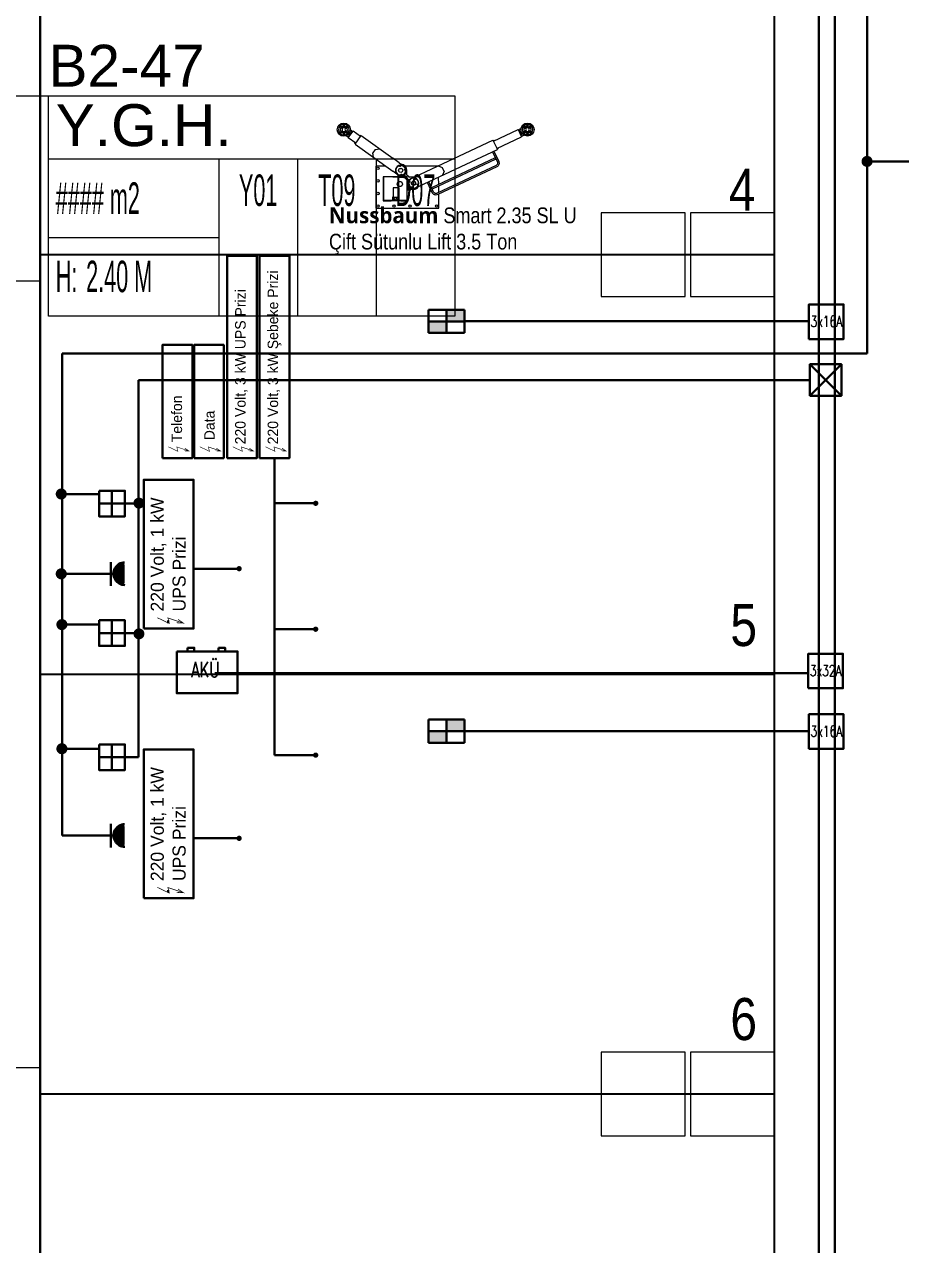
# Model space of a CAD drawing. Header units: metres. Extents: x -13194 to 152406, y -4219 to 19791.
# Drawn here: x 4725 to 5560, y 1496 to 2659 of the extents above; entities that cross this region are included whole.
import ezdxf
from ezdxf.enums import TextEntityAlignment as Align

# ---------------------------------------------------------------- set-up
doc = ezdxf.new("R2010")
doc.units = ezdxf.units.M
doc.header["$LTSCALE"] = 100
doc.header["$MEASUREMENT"] = 0
doc.linetypes.add('HIDDEN', pattern=[0.375, 0.25, -0.125])
doc.layers.get('0').update_dxf_attribs({"color": 9, "lineweight": 9})
for name, color, linetype, lineweight in [('00', 9, 'Continuous', 9), ('01', 9, 'Continuous', 9), ('06D', 9, 'Continuous', 9), ('21', 9, 'Continuous', 9), ('21_mahal200', 9, 'Continuous', 9), ('32-ekipman', 9, 'Continuous', 9), ('E-BUSBAR', 7, 'Continuous', 30), ('E-DUVARA MONTE PRİZ KUTUSU', 7, 'Continuous', 30), ('E-EKİPMAN PANOSU', 7, 'Continuous', 30), ('E-KABLO', 7, 'Continuous', 30), ('E-KOMBİNE ETANŞ PRİZ (2x1 FAZ+4x3 FAZ)', 7, 'Continuous', 30), ('E-LINYE', 7, 'Continuous', 30), ('E-UPS PRİZ', 7, 'Continuous', 30), ('elektrik', 252, 'Continuous', 30)]:
    doc.layers.add(name, color=color, linetype=linetype, lineweight=lineweight)
doc.styles.add('Arial', font='arial.ttf', dxfattribs={"height": 2.5})
doc.styles.add('E-YAZI', font='txttw.shx')
doc.styles.add('MuuM_TEXT-STANDART', font='ARIALN.TTF')
doc.styles.get("Standard").update_dxf_attribs({"font": 'ARIALN.TTF'})
doc.dimstyles.new('MuuM_DIM200', dxfattribs={"dimscale": 20, "dimtxt": 2, "dimasz": 1, "dimexe": 1, "dimexo": 1, "dimgap": 1, "dimtad": 1, "dimdec": 1, "dimrnd": 0.5, "dimdsep": 46, "dimtxsty": 'MuuM_TEXT-STANDART', "dimblk": 'ARCHTICK', "dimcen": 0, "dimdle": 0.15, "dimclrd": 256, "dimclre": 256, "dimclrt": 256, "dimadec": 0, "dimazin": 0, "dimtfac": 5, "dimtdec": 1, "dimtix": 1, "dimtmove": 2, "dimatfit": 3, "dimldrblk": 'DOT', "dimfxl": 3, "dimfxlon": 1, "dimtolj": 1, "dimlwd": -1, "dimlwe": -1, "dimarcsym": 0})

# ---------------------------------------------------------------- blocks, each defined once
blk = doc.blocks.new('enerji')
at = {"color": 1, "true_color": 0xeb0000, "const_width": 10}
for points in [[(-400546, -608260), (-400624, -608423), (-400549, -608405), (-400620, -608616)], [(-400615, -608525), (-400620, -608616), (-400569, -608541)]]:
    blk.add_lwpolyline(points, dxfattribs=at)
blk = doc.blocks.new('_Dot')
at = {"color": 0, "linetype": 'ByBlock', "lineweight": -2}
blk.add_line((-0.5, 0), (-1, 0), dxfattribs=at)
at = {"color": 0, "linetype": 'ByBlock', "const_width": 0.5}
blk.add_lwpolyline([(-0.25, 0, 1), (0.25, 0, 1)], format="xyb", close=True, dxfattribs=at)
blk = doc.blocks.new('E-3X16A BUSBAR CIKIS KUTUSU')
at = {"layer": 'E-BUSBAR', "color": 30}
blk.add_line((-83, 162), (82, 162), dxfattribs=at)
blk.add_line((-83, 162), (82, 162), dxfattribs=at)
at = {"layer": 'E-BUSBAR', "color": 6}
blk.add_lwpolyline([(-166, -168), (164, -168), (164, 162), (-166, 162)], close=True, dxfattribs=at)
at = {"layer": 'E-BUSBAR', "color": 6, "style": 'E-YAZI', "width": 0.7}
blk.add_text('3x16A', height=105, dxfattribs=at).set_placement((0, 0), align=Align.MIDDLE)
blk = doc.blocks.new('100_EKİPMAN PANOSU')
at = {"layer": 'E-EKİPMAN PANOSU', "color": 4}
for p, q in [((-3.07, 3.95), (3.07, 3.95)), ((-3.07, 0), (-3.07, 3.95)), ((0, 3.95), (0, 0)), ((3.07, 3.95), (3.07, 0)), ((-3.07, 1.97), (3.07, 1.97)), ((3.07, 0), (-3.07, 0))]:
    blk.add_line(p, q, dxfattribs=at)
for points in [[(0, 3.95), (3.07, 3.95), (0, 1.97), (3.07, 1.97)], [(-3.07, 1.97), (0, 1.97), (-3.07, 0), (0, 0)]]:
    blk.add_solid(points, dxfattribs=at)
blk = doc.blocks.new('E-3X32A BUSBAR CIKIS KUTUSU')
at = {"layer": 'E-BUSBAR', "color": 2}
blk.add_line((-83, 162), (82, 162), dxfattribs=at)
blk.add_line((-83, 162), (82, 162), dxfattribs=at)
blk.add_lwpolyline([(-166, -168), (164, -168), (164, 162), (-166, 162)], close=True, dxfattribs=at)
at = {"layer": 'E-BUSBAR', "color": 2, "style": 'E-YAZI', "width": 0.7}
blk.add_text('3x32A', height=105, dxfattribs=at).set_placement((0, 0), align=Align.MIDDLE)
blk = doc.blocks.new('E-AKU SARJ VE ENERJI UNITESI')
at = {"layer": 'E-KOMBİNE ETANŞ PRİZ (2x1 FAZ+4x3 FAZ)', "color": 2}
for points in [[(-290, 399), (290, 399), (290, 0), (-290, 0)], [(-186, 434), (-122, 434), (-122, 399), (-186, 399)], [(108, 434), (172, 434), (172, 399), (108, 399)]]:
    blk.add_lwpolyline(points, close=True, dxfattribs=at)
at = {"layer": 'E-KOMBİNE ETANŞ PRİZ (2x1 FAZ+4x3 FAZ)', "color": 2, "style": 'E-YAZI', "width": 0.7}
blk.add_text('AKÜ', height=147, dxfattribs=at).set_placement((-16, 243), align=Align.MIDDLE)
blk = doc.blocks.new('10_DUVARA MONTE PRİZ KUTUSU')
at = {"layer": 'E-DUVARA MONTE PRİZ KUTUSU', "color": 4}
for p, q in [((0, 24.5), (0, -24.5)), ((24.5, 0), (-24.5, 0))]:
    blk.add_line(p, q, dxfattribs=at)
blk.add_lwpolyline([(-24.5, -24.5), (24.5, -24.5), (24.5, 24.5), (-24.5, 24.5)], close=True, dxfattribs=at)
blk = doc.blocks.new('100_UPS PRİZ')
at = {"layer": 'E-UPS PRİZ', "color": 4}
for p, q in [((-1.22, 2.14), (1.28, 2.14)), ((0, 2.4), (0, 0))]:
    blk.add_line(p, q, dxfattribs=at)
at = {"layer": 'E-UPS PRİZ', "color": 4, "const_width": 1.2}
blk.add_lwpolyline([(-0.6, 3.58, 0.97398), (0.6, 3.58, 0.97398)], format="xyb", dxfattribs=at)
at = {"layer": 'E-UPS PRİZ', "color": 4}
blk.add_arc((0, 3.6), 1.2, 180.7551, 0.7551, dxfattribs=at)
blk = doc.blocks.new('BUSBAR ÇIKIŞ')
at = {"layer": 'E-BUSBAR'}
for p, q in [((-15, 30), (15, 0)), ((-15, 0), (15, 30))]:
    blk.add_line(p, q, dxfattribs=at)
at = {"layer": 'E-BUSBAR', "color": 5}
blk.add_line((-7.5, 30), (7.5, 30), dxfattribs=at)
blk.add_line((-7.5, 30), (7.5, 30), dxfattribs=at)
blk.add_lwpolyline([(-15, 0), (15, 0), (15, 30), (-15, 30)], close=True, dxfattribs=at)
blk = doc.blocks.new('p-kolon_80x80')
blk.add_lwpolyline([(-40, -40), (40, -40), (40, 40), (-40, 40)], close=True)
blk = doc.blocks.new('2.bod.sitatik')
at = {"layer": '01'}
for p in [(5315, -6190), (5400, -6190), (5315, -6990), (5400, -6990)]:
    blk.add_blockref('p-kolon_80x80', p, dxfattribs=at)
blk = doc.blocks.new('p-işyeri')
at = {"color": 0, "const_width": 2}
blk.add_lwpolyline([(200, 0), (200, 700), (-200, 700), (-200, 0)], close=True, dxfattribs=at)
blk = doc.blocks.new('A$C02665514')
for p, q in [((61.9, 170), (66.9, 177.1)), ((66.9, 177.1), (73.4, 172.4)), ((67.3, 176.8), (68.9, 179.1)), ((67.7, 176.5), (68.1, 177.1)), ((73, 173.6), (68.1, 177.1)), ((73.3, 181.7), (68.6, 181.7)), ((68.6, 180.7), (73.3, 180.7)), ((73.4, 182), (70.1, 185.3)), ((73.4, 180.5), (70.1, 177.2)), ((74.1, 182.7), (70.8, 186)), ((74.1, 179.8), (70.8, 176.5)), ((74.6, 175), (73, 172.7)), ((78.8, 186), (75.5, 182.7)), ((78.8, 176.5), (75.5, 179.8)), ((79.5, 185.3), (76.2, 182)), ((79.5, 177.2), (76.2, 180.5)), ((81, 181.8), (76.3, 181.8)), ((76.3, 180.8), (81, 180.8)), ((254.1, 181.8), (258.7, 181.8)), ((258.7, 180.8), (254.1, 180.8)), ((255.5, 185.3), (258.8, 182)), ((255.5, 177.2), (258.8, 180.5)), ((256.2, 186), (259.5, 182.7)), ((256.2, 176.5), (259.5, 179.8)), ((260.4, 175), (262.1, 172.7)), ((261, 182.7), (264.3, 186)), ((261, 179.8), (264.3, 176.5)), ((268.2, 177.1), (261.6, 172.4)), ((261.7, 182), (265, 185.3)), ((261.7, 180.5), (265, 177.2)), ((261.8, 181.7), (266.4, 181.7)), ((266.4, 180.7), (261.8, 180.7)), ((262.1, 173.6), (266.9, 177.1)), ((267.7, 176.8), (266.1, 179.1)), ((267.3, 176.5), (266.9, 177.1)), ((273.2, 170), (268.2, 177.1)), ((61, 170.6), (35.3, 134.6)), ((69.2, 164.8), (47.6, 134.6)), ((61, 170.6), (69.2, 164.8)), ((61.4, 170.3), (61.9, 171)), ((61.8, 170.1), (62.2, 170.8)), ((62.3, 170.7), (61.9, 171)), ((68.4, 165.4), (73.4, 172.4)), ((68.4, 165.3), (68.9, 166)), ((69.2, 165.8), (68.8, 166)), ((68.8, 165.1), (69.2, 165.8)), ((72.6, 173), (73, 173.6)), ((266.7, 165.4), (261.6, 172.4)), ((262.5, 173), (262.1, 173.6)), ((265.8, 165.8), (266.2, 166)), ((266.3, 165.1), (265.8, 165.8)), ((274, 170.6), (265.9, 164.8)), ((265.9, 164.8), (287.5, 134.6)), ((266.6, 165.3), (266.1, 166)), ((272.7, 170.7), (273.1, 171)), ((273.3, 170.1), (272.8, 170.8)), ((273.6, 170.3), (273.1, 171)), ((274, 170.6), (299.8, 134.6)), ((48.4, 153), (52.6, 153.7)), ((55.8, 151.3), (52.6, 153.7)), ((55.8, 151.3), (56.5, 147.1)), ((279.2, 151.3), (278.5, 147.1)), ((279.2, 151.3), (282.4, 153.7)), ((286.6, 153), (282.4, 153.7)), ((30, 143.9), (7, 143.8)), ((7, 143.8), (7, 136.1)), ((7.2, 134.6), (7.2, 143.4)), ((7.2, 143.4), (7.5, 143.4)), ((7.2, 142.2), (7.2, 142.2)), ((7.2, 142.2), (7.2, 142.2)), ((29.5, 143.6), (7.5, 143.6)), ((7.5, 143.4), (7.5, 143.6)), ((8.6, 143.6), (8.6, 143.6)), ((8.7, 143.6), (8.6, 143.6)), ((29.5, 143.6), (29.5, 143.4)), ((29.5, 143.4), (29.7, 143.4)), ((29.7, 134.6), (29.7, 143.4)), ((30, 134.6), (30, 143.9)), ((305, 134.6), (305, 143.9)), ((305, 143.9), (328, 143.8)), ((305.3, 134.6), (305.3, 143.4)), ((305.6, 143.4), (305.3, 143.4)), ((305.6, 143.6), (327.6, 143.6)), ((305.6, 143.6), (305.6, 143.4)), ((326.4, 143.6), (326.4, 143.6)), ((326.4, 143.6), (326.4, 143.6)), ((327.6, 143.4), (327.6, 143.6)), ((327.8, 143.4), (327.6, 143.4)), ((327.8, 134.6), (327.8, 143.4)), ((327.8, 142.2), (327.8, 142.2)), ((327.8, 142.2), (327.8, 142.2)), ((328, 143.8), (328, 136.1)), ((7.2, 136.1), (7, 136.1)), ((7, 130.2), (7, 136.1)), ((8.8, 130.2), (7, 130.2)), ((8.8, 130), (7, 130)), ((7, 127.1), (7, 130)), ((7.2, 134.6), (10.7, 134.6)), ((7.3, 128.6), (10.8, 128.6)), ((7.3, 121.4), (7.3, 128.6)), ((7.5, 133.4), (7.5, 134.1)), ((7.5, 133.4), (7.7, 133.4)), ((7.5, 130.2), (7.5, 130)), ((7.5, 129.2), (7.5, 129.9)), ((7.5, 129.9), (7.7, 129.9)), ((7.7, 133.4), (7.7, 134.1)), ((7.7, 129.2), (7.7, 129.9)), ((19.5, 134.4), (7.8, 134.4)), ((7.8, 134.4), (7.8, 134.2)), ((7.8, 134.2), (8, 134.2)), ((7.8, 128.9), (7.8, 129)), ((8, 129), (7.8, 129)), ((19.5, 128.9), (7.8, 128.9)), ((8, 133.4), (8, 134.4)), ((8, 130.2), (8, 130)), ((8, 128.9), (8, 129.9)), ((8.8, 130.2), (8.8, 130)), ((10.4, 133.4), (10.4, 129.9)), ((10.5, 133.4), (10.5, 129.9)), ((10.7, 134.6), (10.7, 134.4)), ((10.8, 128.9), (10.8, 128.6)), ((19.5, 128.9), (19.5, 134.4)), ((29.7, 134.6), (29.7, 128.7)), ((29.7, 121.4), (29.7, 128.7)), ((30, 128.7), (30, 134.6)), ((30, 120.9), (30, 128.7)), ((30.4, 128.3), (30, 127.9)), ((30.4, 128.3), (35.3, 134.6)), ((30.4, 128.7), (30.4, 124)), ((31.4, 128.7), (30.4, 128.7)), ((31.4, 128.7), (31.4, 124)), ((43.3, 128.7), (38.7, 122.3)), ((43.3, 128.7), (47.6, 134.6)), ((291.7, 128.7), (287.5, 134.6)), ((291.7, 128.7), (296.3, 122.3)), ((304.6, 128.3), (299.8, 134.6)), ((303.6, 128.7), (303.6, 124)), ((303.6, 128.7), (304.6, 128.7)), ((304.6, 128.7), (304.6, 124)), ((304.6, 128.3), (305, 127.9)), ((305, 128.7), (305, 134.6)), ((305, 120.9), (305, 128.7)), ((305.3, 134.6), (305.3, 128.7)), ((305.3, 121.4), (305.3, 128.7)), ((315.5, 134.4), (327.2, 134.4)), ((315.5, 128.9), (315.5, 134.4)), ((315.5, 128.9), (327.2, 128.9)), ((327.8, 134.6), (324.3, 134.6)), ((324.3, 134.6), (324.3, 134.4)), ((324.3, 128.9), (324.3, 128.6)), ((327.8, 128.6), (324.3, 128.6)), ((324.5, 133.4), (324.5, 129.9)), ((324.7, 133.4), (324.7, 129.9)), ((326.2, 130.2), (328, 130.2)), ((326.2, 130.2), (326.2, 130)), ((326.2, 130), (328, 130)), ((327, 133.4), (327, 134.4)), ((327.2, 134.2), (327, 134.2)), ((327, 130.2), (327, 130)), ((327, 128.9), (327, 129.9)), ((327, 129), (327.2, 129)), ((327.2, 134.4), (327.2, 134.2)), ((327.2, 128.9), (327.2, 129)), ((327.4, 133.4), (327.4, 134.1)), ((327.5, 133.4), (327.4, 133.4)), ((327.4, 129.2), (327.4, 129.9)), ((327.5, 129.9), (327.4, 129.9)), ((327.5, 133.4), (327.5, 134.1)), ((327.5, 130.2), (327.5, 130)), ((327.5, 129.2), (327.5, 129.9)), ((327.8, 136.1), (328, 136.1)), ((327.8, 121.4), (327.8, 128.6)), ((328, 130.2), (328, 136.1)), ((328, 127.1), (328, 130)), ((7.3, 127.1), (7, 127.1)), ((7, 127.1), (7, 120.8)), ((7, 120.8), (30, 120.9)), ((7.5, 121.4), (7.3, 121.4)), ((7.5, 121.1), (7.5, 121.4)), ((29.5, 121.1), (7.5, 121.1)), ((17.5, 120.8), (17.5, 117.3)), ((17.5, 119.3), (18.5, 119.3)), ((17.5, 117.3), (18.5, 117.3)), ((18, 116.6), (18, 114.8)), ((18.3, 114.8), (19.1, 117)), ((18.4, 116.9), (18.3, 116.9)), ((18.5, 120.8), (18.5, 117.3)), ((18.6, 120.6), (18.8, 120.8)), ((18.6, 117.1), (18.6, 120.6)), ((18.9, 116.8), (18.6, 117.1)), ((18.7, 120.8), (18.7, 120.7)), ((21.5, 119.4), (18.9, 116.8)), ((19.8, 120.4), (19.8, 120.4)), ((19.8, 119.5), (19.8, 119.5)), ((26.9, 120.4), (19.9, 120.4)), ((26.9, 119.4), (19.9, 119.4)), ((22.9, 120.8), (22.5, 120.4)), ((23.3, 120.4), (23.4, 120.5)), ((23.4, 120.5), (23.5, 120.4)), ((26.3, 119.4), (27.4, 119.1)), ((26.9, 120.4), (26.9, 119.4)), ((27.4, 119.1), (64.9, 39.1)), ((29.5, 121.4), (29.5, 121.1)), ((29.7, 121.4), (29.5, 121.4)), ((29.6, 114.8), (29.6, 119.1)), ((29.7, 119.3), (31.5, 121.2)), ((31.4, 124), (30.4, 124)), ((31.3, 123.9), (31.3, 124)), ((34.6, 121.6), (31.3, 123.9)), ((31.7, 121.3), (36, 121.3)), ((38.7, 122.3), (34.6, 121.6)), ((40, 92.1), (40, 122.9)), ((307.7, 119.1), (270.1, 39.1)), ((295, 92.1), (295, 122.9)), ((296.3, 122.3), (300.5, 121.6)), ((303.3, 121.3), (299, 121.3)), ((300.5, 121.6), (303.7, 123.9)), ((305.3, 119.3), (303.5, 121.2)), ((303.6, 124), (304.6, 124)), ((303.7, 123.9), (303.7, 124)), ((328, 120.8), (305, 120.9)), ((305.3, 121.4), (305.5, 121.4)), ((305.4, 114.8), (305.4, 119.1)), ((305.5, 121.4), (305.5, 121.1)), ((305.5, 121.1), (327.5, 121.1)), ((308.8, 119.4), (307.7, 119.1)), ((308.1, 120.4), (315.1, 120.4)), ((308.1, 120.4), (308.1, 119.4)), ((308.1, 119.4), (315.1, 119.4)), ((311.7, 120.5), (311.5, 120.4)), ((311.8, 120.4), (311.7, 120.5)), ((312.1, 120.8), (312.5, 120.4)), ((313.5, 119.4), (316.1, 116.8)), ((315.3, 120.4), (315.3, 120.4)), ((315.3, 119.5), (315.3, 119.5)), ((316.7, 114.8), (315.9, 117)), ((316.1, 116.8), (316.4, 117.1)), ((316.4, 120.6), (316.2, 120.8)), ((316.3, 120.8), (316.3, 120.7)), ((316.4, 117.1), (316.4, 120.6)), ((316.5, 120.8), (316.5, 117.3)), ((317.5, 119.3), (316.5, 119.3)), ((317.5, 117.3), (316.5, 117.3)), ((316.6, 116.9), (316.7, 116.9)), ((317, 116.6), (317, 114.8)), ((317.5, 120.8), (317.5, 117.3)), ((327.5, 121.1), (327.5, 121.4)), ((327.5, 121.4), (327.8, 121.4)), ((327.8, 127.1), (328, 127.1)), ((328, 127.1), (328, 120.8)), ((18.3, 114.8), (55.9, 34.9)), ((316.7, 114.8), (279.1, 34.9)), ((14.7, 97), (24.5, 101.6)), ((15.3, 95.7), (25.1, 100.3)), ((46.7, 36.4), (18.2, 97)), ((47.9, 37), (19.4, 97.6)), ((287.1, 37), (315.6, 97.6)), ((288.4, 36.4), (316.9, 97)), ((319.7, 95.7), (309.9, 100.3)), ((320.3, 97), (310.5, 101.6)), ((0, 90.8), (13.4, 90.8)), ((39.4, 35.5), (12.9, 91.8)), ((40.6, 36.1), (14.2, 92.4)), ((14.9, 90.8), (21.1, 90.8)), ((22.6, 90.8), (29.6, 90.9)), ((35.3, 85.7), (31.3, 87.1)), ((35.3, 85.7), (38.9, 87.4)), ((40.4, 91.4), (38.9, 87.4)), ((294.4, 36.1), (320.8, 92.4)), ((294.7, 91.4), (296.1, 87.4)), ((295.6, 35.5), (322.1, 91.8)), ((299.7, 85.7), (296.1, 87.4)), ((299.7, 85.7), (303.7, 87.1)), ((312.4, 90.8), (305.5, 90.9)), ((320.1, 90.8), (314, 90.8)), ((335, 90.8), (321.7, 90.8)), ((53.7, 39.5), (43.9, 34.9)), ((54.3, 38.2), (44.5, 33.6)), ((46.7, 36.4), (47.9, 37)), ((64.9, 39.1), (55.9, 34.9)), ((56.3, 35.1), (56.7, 34.4)), ((56.7, 35.3), (57, 34.6)), ((56.8, 35.3), (67.9, 11.8)), ((64, 38.7), (75.1, 15.2)), ((64.1, 38.8), (64.5, 38)), ((64.8, 38.2), (64.4, 38)), ((64.5, 38.9), (64.8, 38.2)), ((271, 38.7), (259.9, 15.2)), ((278.2, 35.3), (267.2, 11.8)), ((270.1, 39.1), (279.1, 34.9)), ((270.5, 38.9), (270.2, 38.2)), ((270.2, 38.2), (270.7, 38)), ((270.9, 38.8), (270.6, 38)), ((278.3, 35.3), (278, 34.6)), ((278.7, 35.1), (278.4, 34.4)), ((280.7, 38.2), (290.5, 33.6)), ((281.3, 39.5), (291.1, 34.9)), ((288.4, 36.4), (287.1, 37)), ((57.1, 34.6), (56.7, 34.4)), ((277.9, 34.6), (278.4, 34.4)), ((75.1, 15.2), (67.9, 11.8)), ((69.5, 9.4), (68.3, 12)), ((68.8, 12.2), (69.1, 11.6)), ((69.1, 11.6), (74.5, 14.1)), ((74.2, 14.8), (74.5, 14.1)), ((74.6, 15), (75.8, 12.4)), ((260.4, 15), (259.2, 12.4)), ((259.9, 15.2), (267.2, 11.8)), ((260.8, 14.8), (260.5, 14.1)), ((266, 11.6), (260.5, 14.1)), ((265.5, 9.4), (266.7, 12)), ((266.3, 12.2), (266, 11.6)), ((73.4, 6.7), (68.7, 6.7)), ((68.7, 5.7), (73.4, 5.7)), ((73.4, 7), (70.1, 10.3)), ((73.4, 5.5), (70.2, 2.2)), ((74.2, 7.7), (70.9, 11)), ((74.2, 4.8), (70.9, 1.5)), ((78.9, 11), (75.6, 7.7)), ((78.9, 1.5), (75.6, 4.8)), ((79.6, 10.3), (76.3, 7)), ((79.6, 2.2), (76.3, 5.5)), ((81.1, 6.8), (76.4, 6.8)), ((76.4, 5.8), (81.1, 5.8)), ((254, 6.8), (258.6, 6.8)), ((258.6, 5.8), (254, 5.8)), ((255.4, 10.3), (258.7, 7)), ((255.4, 2.2), (258.7, 5.5)), ((256.1, 11), (259.4, 7.7)), ((256.1, 1.5), (259.4, 4.8)), ((260.9, 7.7), (264.2, 11)), ((260.9, 4.8), (264.2, 1.5)), ((261.6, 7), (264.9, 10.3)), ((261.6, 5.5), (264.9, 2.2)), ((261.7, 6.7), (266.3, 6.7)), ((266.3, 5.7), (261.7, 5.7))]:
    blk.add_line(p, q)
for points in [[(40, 141.2), (40, 150.9), (0, 150.8), (0, 90.8)], [(295, 141.2), (295, 150.9), (335, 150.8), (335, 90.8)], [(19.4, 119.9), (19.4, 119.9), (19.4, 119.9)], [(19.9, 120.5), (19.9, 120.5), (19.9, 120.5)], [(19.9, 119.4), (19.9, 119.4), (19.9, 119.4)], [(315.1, 120.5), (315.1, 120.5), (315.1, 120.5)], [(315.1, 119.4), (315.1, 119.4), (315.1, 119.4)], [(315.6, 119.9), (315.6, 119.9), (315.6, 119.9)], [(12.9, 91.8), (12.7, 92.5), (12.5, 93.3), (12.6, 94.1), (12.8, 94.8), (13.1, 95.5), (13.5, 96.1), (14.1, 96.6), (14.7, 97)], [(14.2, 92.4), (14, 92.9), (13.9, 93.5), (14, 94.1), (14.2, 94.6), (14.5, 95), (14.9, 95.4), (15.3, 95.7)], [(320.8, 92.4), (321, 92.9), (321.1, 93.5), (321, 94.1), (320.8, 94.6), (320.5, 95), (320.2, 95.4), (319.7, 95.7)], [(322.1, 91.8), (322.4, 92.5), (322.5, 93.3), (322.4, 94.1), (322.3, 94.8), (321.9, 95.5), (321.5, 96.1), (320.9, 96.6), (320.3, 97)], [(44.5, 33.6), (43.8, 33.4), (43.1, 33.3), (42.3, 33.3), (41.6, 33.5), (40.9, 33.8), (40.3, 34.3), (39.8, 34.9), (39.4, 35.5)], [(43.9, 34.9), (43.4, 34.7), (42.9, 34.7), (42.3, 34.8), (41.8, 34.9), (41.3, 35.3), (40.9, 35.7), (40.6, 36.1)], [(290.5, 33.6), (291.2, 33.4), (292, 33.3), (292.7, 33.3), (293.5, 33.5), (294.1, 33.8), (294.7, 34.3), (295.3, 34.9), (295.6, 35.5)], [(291.1, 34.9), (291.6, 34.7), (292.2, 34.7), (292.7, 34.8), (293.2, 34.9), (293.7, 35.3), (294.1, 35.7), (294.4, 36.1)]]:
    blk.add_lwpolyline(points)
for centre, radius in [((74.8, 181.3), 6.25), ((260.2, 181.3), 6.25), ((70.4, 181.2), 0.325), ((79.2, 181.3), 0.325), ((255.8, 181.3), 0.325), ((264.6, 181.2), 0.325), ((2, 148.8), 1.2), ((14, 148.8), 1.2), ((26, 148.8), 1.2), ((26, 148.8), 1.2), ((38, 148.9), 1.2), ((297, 148.9), 1.2), ((309, 148.8), 1.2), ((309, 148.8), 1.2), ((321, 148.8), 1.2), ((333, 148.8), 1.2), ((2, 133.5), 1.2), ((9, 132.1), 1.1), ((23, 127.9), 2.5), ((36, 127.1), 2.01), ((36, 127.1), 1.9), ((40, 127.7), 0.42), ((40, 127.7), 0.34), ((295.1, 127.7), 0.42), ((295.1, 127.7), 0.34), ((299, 127.1), 2.01), ((299, 127.1), 1.9), ((312.1, 127.9), 2.5), ((326, 132.1), 1.1), ((333, 133.5), 1.2), ((2, 118.2), 1.2), ((20.1, 116.2), 0.42), ((20.1, 116.2), 0.34), ((23.8, 114.8), 2), ((23.8, 114.8), 1.9), ((25.2, 118.6), 0.34), ((25.2, 118.6), 0.42), ((32.1, 126.4), 0.42), ((32.1, 126.4), 0.34), ((36.7, 123.1), 0.42), ((36.7, 123.1), 0.34), ((298.4, 123.1), 0.42), ((298.4, 123.1), 0.34), ((303, 126.4), 0.42), ((303, 126.4), 0.34), ((311.2, 114.8), 2), ((311.2, 114.8), 1.9), ((309.9, 118.6), 0.42), ((309.9, 118.6), 0.34), ((315, 116.2), 0.42), ((315, 116.2), 0.34), ((333, 118.2), 1.2), ((22.5, 111.1), 0.42), ((22.5, 111.1), 0.34), ((27.6, 113.5), 0.42), ((27.6, 113.5), 0.34), ((307.4, 113.5), 0.42), ((307.4, 113.5), 0.34), ((312.6, 111.1), 0.42), ((312.6, 111.1), 0.34), ((2, 92.8), 1.2), ((333, 92.8), 1.2), ((74.9, 6.2), 6.25), ((260.2, 6.2), 6.25), ((70.5, 6.2), 0.325), ((79.3, 6.3), 0.325), ((255.8, 6.3), 0.325), ((264.6, 6.2), 0.325)]:
    blk.add_circle(centre, radius)
for centre, radius, start, end in [((74.8, 181.3), 5, 50.7685, 129.2901), ((260.2, 181.3), 5, 50.7099, 129.2315), ((74.8, 181.3), 5, 140.7689, 174.2907), ((74.8, 181.3), 5, 185.7691, 219.2909), ((74.8, 181.3), 3.4, 143.4863, 171.5734), ((74.8, 181.3), 3.4, 188.4867, 216.5735), ((74.8, 181.3), 5, 230.7694, 309.2907), ((74.8, 181.3), 3.4, 53.486, 126.5722), ((74.8, 181.3), 3.4, 233.4878, 306.5727), ((74.8, 181.3), 1.6, 153.2409, 161.8199), ((74.8, 181.3), 1.6, 198.2408, 206.8205), ((74.8, 181.3), 1.6, 63.2374, 116.8191), ((74.8, 181.3), 1.6, 243.2409, 296.8212), ((74.8, 181.3), 1.6, 18.2394, 26.8184), ((74.8, 181.3), 1.6, 333.2388, 341.8185), ((74.8, 181.3), 3.4, 8.4857, 36.5727), ((74.8, 181.3), 3.4, 323.486, 351.5729), ((74.8, 181.3), 5, 5.7686, 39.2899), ((74.8, 181.3), 5, 320.7688, 354.2902), ((260.2, 181.3), 5, 140.7101, 174.2314), ((260.2, 181.3), 5, 185.7098, 219.2312), ((260.2, 181.3), 3.4, 143.4273, 171.5143), ((260.2, 181.3), 3.4, 188.4271, 216.514), ((260.2, 181.3), 5, 230.7093, 309.2306), ((260.2, 181.3), 3.4, 53.4278, 126.514), ((260.2, 181.3), 3.4, 233.4273, 306.5122), ((260.2, 181.3), 1.6, 153.1816, 161.7606), ((260.2, 181.3), 1.6, 198.1815, 206.7612), ((260.2, 181.3), 1.6, 63.1809, 116.7626), ((260.2, 181.3), 1.6, 243.1788, 296.7591), ((260.2, 181.3), 1.6, 18.1801, 26.7591), ((260.2, 181.3), 1.6, 333.1795, 341.7592), ((260.2, 181.3), 3.4, 8.4266, 36.5137), ((260.2, 181.3), 3.4, 323.4265, 351.5133), ((260.2, 181.3), 5, 5.7093, 39.2311), ((260.2, 181.3), 5, 320.7091, 354.2309), ((7.8, 134.1), 0.3, 90.0297, 180.0297), ((7.8, 129.2), 0.3, 180.0297, 270.0297), ((7.8, 134.1), 0.15, 90.0297, 180.0297), ((7.8, 129.2), 0.15, 180.0297, 270.0297), ((8.5, 130.1), 0.25, 23.6154, 156.4474), ((36, 127.1), 5, 203.1033, 160.7561), ((36, 127.1), 4.9, 200.1827, 160.3464), ((36, 127.1), 4.7, 191.8709, 168.1857), ((299, 127.1), 5, 19.2439, 336.8967), ((299, 127.1), 4.9, 19.6536, 339.8173), ((299, 127.1), 4.7, 11.8143, 348.1291), ((326.5, 130.1), 0.25, 23.5526, 156.3846), ((327.2, 134.1), 0.3, 359.9703, 89.9703), ((327.2, 134.1), 0.15, 359.9703, 89.9703), ((327.2, 129.2), 0.3, 269.9703, 359.9703), ((327.2, 129.2), 0.15, 269.9703, 359.9703), ((18.3, 116.6), 0.3, 90.0297, 180.0297), ((18.4, 117.2), 0.3, 270.0297, 328.6424), ((23.8, 114.8), 5, 147.7966, 67.2705), ((23.8, 114.8), 4.9, 140.7486, 69.9243), ((23.8, 114.8), 4.7, 101.844, 335.3317), ((19.9, 119.9), 0.515, 76.8361, 283.2254), ((23.8, 114.8), 4.9, 109.997, 128.7475), ((23.8, 114.8), 5, 112.8705, 122.2134), ((23.8, 114.8), 4.7, 35.3306, 78.6765), ((29.9, 119.1), 0.3, 135.0304, 180.0297), ((31.7, 121), 0.3, 90.0297, 135.0441), ((36, 127.1), 5.8, 270.0297, 354.8057), ((299, 127.1), 5.8, 185.1943, 269.9703), ((303.3, 121), 0.3, 44.9559, 89.9703), ((305.1, 119.1), 0.3, 359.9703, 44.9696), ((311.2, 114.8), 5, 112.7295, 32.2034), ((311.2, 114.8), 4.9, 110.0757, 39.2514), ((311.2, 114.8), 4.7, 204.6683, 78.156), ((311.2, 114.8), 4.7, 101.3235, 144.6694), ((311.2, 114.8), 4.9, 51.2525, 70.003), ((311.2, 114.8), 5, 57.7866, 67.1295), ((315.1, 119.9), 0.515, 256.7746, 103.1639), ((316.6, 117.2), 0.3, 211.3576, 269.9703), ((316.7, 116.6), 0.3, 359.9703, 89.9703), ((23.8, 114.8), 5.8, 180.0297, 235.4613), ((23.8, 114.8), 5.8, 355.0499, 0), ((311.2, 114.8), 5.8, 180, 184.9501), ((311.2, 114.8), 5.8, 304.5387, 359.9703), ((74.9, 6.2), 5, 140.7682, 174.2898), ((74.9, 6.2), 5, 185.7681, 219.2906), ((74.9, 6.2), 3.4, 143.485, 171.5721), ((74.9, 6.2), 3.4, 188.4852, 216.5727), ((74.9, 6.2), 5, 50.7685, 129.29), ((74.9, 6.2), 5, 230.7688, 309.2912), ((74.9, 6.2), 3.4, 53.4866, 126.5715), ((74.9, 6.2), 3.4, 233.487, 306.5734), ((74.9, 6.2), 1.6, 153.2388, 161.8174), ((74.9, 6.2), 1.6, 198.2379, 206.8184), ((74.9, 6.2), 1.6, 63.2381, 116.8184), ((74.9, 6.2), 1.6, 243.2398, 296.8222), ((74.9, 6.2), 1.6, 18.2419, 26.8205), ((74.9, 6.2), 1.6, 333.2409, 341.8214), ((74.9, 6.2), 3.4, 8.487, 36.574), ((74.9, 6.2), 3.4, 323.4868, 351.5743), ((74.9, 6.2), 5, 5.7694, 39.2907), ((74.9, 6.2), 5, 320.7692, 354.2912), ((260.2, 6.2), 5, 140.7093, 174.2306), ((260.2, 6.2), 5, 185.7088, 219.2308), ((260.2, 6.2), 3.4, 143.426, 171.513), ((260.2, 6.2), 3.4, 188.4257, 216.5132), ((260.2, 6.2), 5, 50.71, 129.2315), ((260.2, 6.2), 5, 230.7088, 309.2312), ((260.2, 6.2), 3.4, 53.4285, 126.5134), ((260.2, 6.2), 3.4, 233.4266, 306.513), ((260.2, 6.2), 1.6, 153.1795, 161.7581), ((260.2, 6.2), 1.6, 198.1786, 206.7591), ((260.2, 6.2), 1.6, 63.1816, 116.7619), ((260.2, 6.2), 1.6, 243.1778, 296.7602), ((260.2, 6.2), 1.6, 18.1826, 26.7612), ((260.2, 6.2), 1.6, 333.1816, 341.7621), ((260.2, 6.2), 3.4, 8.4279, 36.515), ((260.2, 6.2), 3.4, 323.4273, 351.5148), ((260.2, 6.2), 5, 5.7102, 39.2318), ((260.2, 6.2), 5, 320.7094, 354.2319)]:
    blk.add_arc(centre, radius, start, end)
blk = doc.blocks.new('_ArchTick')
at = {"color": 0, "linetype": 'ByBlock', "const_width": 0.15}
blk.add_lwpolyline([(-0.5, -0.5), (0.5, 0.5)], dxfattribs=at)
blk = doc.blocks.new('0_roomno2')
blk.add_lwpolyline([(19.375, -10.5), (0, -10.5), (0, 0), (19.375, 0)], close=True)
for points in [[(0, -3), (19.375, -3)], [(8.125, -3), (8.125, -10.5)], [(11.875, -3), (11.875, -10.5)], [(15.625, -3), (15.625, -10.5)], [(0, -6.75), (8.125, -6.75)]]:
    blk.add_lwpolyline(points)
at = {"style": 'MuuM_TEXT-STANDART', "width": 0.6}
blk.add_text('H:', height=1.5, dxfattribs=at).set_placement((0.35, -8.608), align=Align.MIDDLE_LEFT)
at = {"style": 'Arial'}
blk.add_attdef('ODANO', (0, 1.17), '', height=2, dxfattribs=at)
blk.add_attdef('MEKANADI', text='', height=2, dxfattribs=at).set_placement((0.35, -3), align=Align.BOTTOM_LEFT)
at = {"style": 'MuuM_TEXT-STANDART', "width": 0.6}
for tag, p in [('YER01', (10, -4.5)), ('TAVAN01', (13.75, -4.5)), ('DUVAR01', (17.5, -4.5)), ('YER02', (10, -6.75)), ('TAVAN02', (13.75, -6.75)), ('DUVAR02', (17.5, -6.75)), ('YER03', (10, -9)), ('TAVAN03', (13.75, -9)), ('DUVAR03', (17.5, -9))]:
    blk.add_attdef(tag, text='', height=1.5, dxfattribs=at).set_placement(p, align=Align.MIDDLE_CENTER)
for tag, p in [('M2', (0.35, -4.875)), ('TEMIZTAVANYUKSEKLIGI', (1.8, -8.608))]:
    blk.add_attdef(tag, text='', height=1.5, dxfattribs=at).set_placement(p, align=Align.MIDDLE_LEFT)
blk = doc.blocks.new('2.bod.Mimari')
at = {"layer": '00'}
blk.add_lwpolyline([(4440, -6215), (4740, -6215), (4740, -6965), (4440, -6965)], dxfattribs=at)
at = {"layer": '06D', "color": 89, "linetype": 'HIDDEN', "true_color": 0x2e4d23, "rotation": 90}
for p in [(5440, -5990), (5440, -6390), (5440, -6790), (5440, -7190)]:
    blk.add_blockref('p-işyeri', p, dxfattribs=at)
at = {"layer": '21_mahal200'}
ref = blk.add_blockref('0_roomno2', (4747.86, -6038.57), dxfattribs=dict(at, xscale=20, yscale=20, zscale=20))
ref.add_attrib('ODANO', 'B2-47', (4747.86, -6029.92), dxfattribs={"layer": '0', "height": 40, "style": 'Arial'})
ref.add_attrib('MEKANADI', 'Y.G.H.', dxfattribs={"layer": '0', "height": 40, "style": 'Arial'}).set_placement((4754.86, -6098.57), align=Align.BOTTOM_LEFT)
ref.add_attrib('M2', '#### m2', dxfattribs={"layer": '0', "height": 30, "style": 'MuuM_TEXT-STANDART', "width": 0.6}).set_placement((4754.86, -6136.07), align=Align.MIDDLE_LEFT)
ref.add_attrib('TEMIZTAVANYUKSEKLIGI', '2.40 M', dxfattribs={"layer": '0', "height": 30, "style": 'MuuM_TEXT-STANDART', "width": 0.6}).set_placement((4783.86, -6210.73), align=Align.MIDDLE_LEFT)
ref.add_attrib('YER01', 'Y01', dxfattribs={"layer": '0', "height": 30, "style": 'MuuM_TEXT-STANDART', "width": 0.6}).set_placement((4947.86, -6128.57), align=Align.MIDDLE_CENTER)
ref.add_attrib('TAVAN01', 'T09', dxfattribs={"layer": '0', "height": 30, "style": 'MuuM_TEXT-STANDART', "width": 0.6}).set_placement((5022.86, -6128.57), align=Align.MIDDLE_CENTER)
ref.add_attrib('DUVAR01', 'D07', dxfattribs={"layer": '0', "height": 30, "style": 'MuuM_TEXT-STANDART', "width": 0.6}).set_placement((5097.86, -6128.57), align=Align.MIDDLE_CENTER)
at = {"layer": '32-ekipman', "ltscale": 2, "rotation": 89.99999999999999}
blk.add_blockref('A$C02665514', (5210.83, -6145.66), dxfattribs=at)
at = {"layer": '21', "style": 'MuuM_TEXT-STANDART'}
for s, p in [('4', (5422.03, -6160)), ('5', (5423.49, -6575)), ('6', (5423.49, -6950.57))]:
    blk.add_text(s, height=40, dxfattribs=at).set_placement(p, align=Align.BOTTOM_RIGHT)
at = {"layer": '32-ekipman', "ltscale": 2, "insert": (5015.36, -6145.03), "char_height": 15, "width": 261.9935, "attachment_point": 1}
blk.add_mtext('{\\fTrebuchet MS|b1|i0|c162|p34;Nussbaum} Smart 2.35 SL U\\PÇift Sütunlu Lift 3.5 Ton', dxfattribs=at)
at = {"layer": '21_mahal200'}
blk.add_leader([(4283.75, -6038.63), (4747.86, -6038.57)], dimstyle='MuuM_DIM200', override={"dimasz": 1, "dimfxl": 10}, dxfattribs=at)

msp = doc.modelspace()

# ---------------------------------------------------------------- linework, layer by layer
at = {"layer": 'E-BUSBAR', "color": 3}
for p, q in [((5482.5, 41.1), (5482.5, 4003.7)), ((5482.5, 41.1), (5482.5, 4003.7)), ((5497.5, 41.1), (5497.5, 4003.7)), ((5497.5, 41.1), (5497.5, 4003.7))]:
    msp.add_line(p, q, dxfattribs=at)
at = {"layer": 'E-KABLO', "color": 6}
for p, q in [((5145, 2376.5), (5473, 2376.5)), ((5145, 1985.9), (5473, 1985.9))]:
    msp.add_line(p, q, dxfattribs=at)
at = {"layer": 'E-KABLO', "color": 5}
for p, q in [((5473.9, 2320.5), (4833.9, 2320.5)), ((4833.9, 1961.2), (4833.9, 2320.5)), ((4820.8, 2202.7), (4833.9, 2202.7)), ((4820.8, 2079.3), (4836.8, 2079.3)), ((4820.8, 1961.2), (4833.9, 1961.2))]:
    msp.add_line(p, q, dxfattribs=at)
at = {"layer": 'E-KABLO', "color": 4, "const_width": 5.25}
for points in [[(5525.7, 2528.9, 1), (5531, 2528.9, 1)], [(4757.5, 2211.9, 1), (4762.8, 2211.9, 1)], [(4757.5, 2135.8, 1), (4762.8, 2135.8, 1)], [(4758.1, 2087.4, 1), (4763.4, 2087.4, 1)], [(4758.1, 1969.1, 1), (4763.4, 1969.1, 1)]]:
    msp.add_lwpolyline(points, format="xyb", close=True, dxfattribs=at)
at = {"layer": 'E-KABLO', "color": 5, "const_width": 5.25}
for points in [[(4831.6, 2203.2, 1), (4836.8, 2203.2, 1)], [(4831.6, 2078.6, 1), (4836.8, 2078.6, 1)]]:
    msp.add_lwpolyline(points, format="xyb", close=True, dxfattribs=at)
at = {"layer": 'E-KOMBİNE ETANŞ PRİZ (2x1 FAZ+4x3 FAZ)', "color": 2}
msp.add_line((5472.9, 2041), (4906.5, 2041), dxfattribs=at)
at = {"layer": 'E-LINYE', "color": 4}
for p, q in [((5528.3, 3335.2), (5528.3, 2345.7)), ((6311.8, 2528.9), (5528.3, 2528.9)), ((4761, 2345.7), (4761, 1886.3)), ((5528.3, 2345.7), (4761, 2345.7)), ((4796.5, 2211.8), (4761, 2211.8)), ((4796.5, 2135.8), (4761, 2135.8)), ((4796.5, 2087.4), (4761, 2087.4)), ((4796.5, 1969.1), (4761, 1969.1)), ((4796.5, 1886.3), (4761, 1886.3))]:
    msp.add_line(p, q, dxfattribs=at)
at = {"layer": 'elektrik', "color": 1, "true_color": 0xeb0000}
for p, q in [((4963.4, 2246.2), (4963.4, 1963)), ((4997.7, 2203), (4963.4, 2203)), ((4997.7, 2083), (4963.4, 2083)), ((4997.7, 1963), (4963.4, 1963))]:
    msp.add_line(p, q, dxfattribs=at)
for points in [[(4918.2, 2246.2), (4918.2, 2438.9), (4946.6, 2438.9), (4946.6, 2246.2)], [(4949.2, 2246.2), (4949.2, 2438.9), (4977.6, 2438.9), (4977.6, 2246.2)], [(4856.6, 2246.2), (4856.6, 2354), (4885.1, 2354), (4885.1, 2246.2)], [(4886.7, 2246.2), (4886.7, 2354), (4915.1, 2354), (4915.1, 2246.2)], [(4838.8, 2083.6), (4838.8, 2225.5), (4886.3, 2225.5), (4886.3, 2083.6)], [(4838.8, 1826.6), (4838.8, 1968.5), (4886.3, 1968.5), (4886.3, 1826.6)]]:
    msp.add_lwpolyline(points, close=True, dxfattribs=at)
for points in [[(4924.7, 2140.7), (4886.3, 2140.7)], [(4862.2, 2088.9), (4862.2, 2091.4)], [(4924.7, 1883.7), (4886.3, 1883.7)], [(4862.2, 1831.9), (4862.2, 1834.4)]]:
    msp.add_lwpolyline(points, dxfattribs=at)

# ---------------------------------------------------------------- block references
for name in ['2.bod.sitatik', '2.bod.Mimari']:
    msp.add_blockref(name, (0, 8630))
at = {"layer": 'E-BUSBAR', "color": 4, "xscale": 0.1, "yscale": 0.1, "zscale": 0.1}
for name, p in [('E-3X16A BUSBAR CIKIS KUTUSU', (5489.5, 2376.4)), ('E-3X32A BUSBAR CIKIS KUTUSU', (5488.9, 2043.5)), ('E-3X16A BUSBAR CIKIS KUTUSU', (5489.5, 1985.8))]:
    msp.add_blockref(name, p, dxfattribs=at)
at = {"layer": 'E-DUVARA MONTE PRİZ KUTUSU', "color": 3, "xscale": -0.5, "yscale": 0.5, "zscale": 0.5, "rotation": 180}
for p in [(4808.5, 2202.7), (4808.5, 2079.3), (4808.5, 1961)]:
    msp.add_blockref('10_DUVARA MONTE PRİZ KUTUSU', p, dxfattribs=at)
at = {"layer": 'E-EKİPMAN PANOSU', "xscale": 5.600000000000001, "yscale": 5.600000000000001, "zscale": 5.600000000000001}
for p in [(5127.5, 2365.4), (5127.5, 1974.8)]:
    msp.add_blockref('100_EKİPMAN PANOSU', p, dxfattribs=at)
at = {"layer": 'E-KABLO', "color": 6}
msp.add_blockref('BUSBAR ÇIKIŞ', (5488.9, 2305.5), dxfattribs=at)
at = {"layer": 'E-KOMBİNE ETANŞ PRİZ (2x1 FAZ+4x3 FAZ)', "color": 4, "xscale": 0.1, "yscale": 0.1, "zscale": 0.1}
msp.add_blockref('E-AKU SARJ VE ENERJI UNITESI', (4899.2, 2021.9), dxfattribs=at)
at = {"layer": 'E-UPS PRİZ', "xscale": 9, "yscale": 9, "zscale": 9, "rotation": 270}
for p in [(4788.3, 2135.9), (4788.3, 1886.4)]:
    msp.add_blockref('100_UPS PRİZ', p, dxfattribs=at)
at = {"layer": 'elektrik', "color": 1, "true_color": 0xeb0000, "xscale": 0.05599999999999999, "yscale": 0.05599999999999999, "zscale": 0.05599999999999999, "rotation": 90}
for p in [(-29200.4, 24687.5), (-29170.3, 24687.5), (-29138.9, 24687.5), (-29107.8, 24687.5)]:
    msp.add_blockref('enerji', p, dxfattribs=at)
at = {"layer": 'elektrik', "color": 1, "true_color": 0xeb0000, "xscale": 5, "yscale": 5, "zscale": 5}
for p in [(5002.7, 2203), (4929.7, 2140.7), (5002.7, 2083), (5002.7, 1963), (4929.7, 1883.7)]:
    msp.add_blockref('_Dot', p, dxfattribs=at)
at = {"layer": 'elektrik', "color": 1, "lineweight": 0, "true_color": 0xeb0000, "xscale": 0.06999999999999999, "yscale": 0.06999999999999999, "zscale": 0.06999999999999999, "rotation": 90}
for p in [(-37726.5, 30132.2), (-37726.5, 29875.2)]:
    msp.add_blockref('enerji', p, dxfattribs=at)

# ---------------------------------------------------------------- texts
at = {"layer": 'elektrik', "color": 1, "true_color": 0xeb0000, "attachment_point": 1, "rotation": 90}
for s, insert, char_height, width in [('{\\fCentury Gothic|b0|i0|c162|p34;22\\fCentury Gothic|b0|i0|c0|p34;0 Volt, 3 kW\\fCentury Gothic|b0|i0|c162|p34; Şebeke Prizi}', (4956.9, 2259.2), 10, 232.498), ('{\\fCentury Gothic|b0|i0|c162|p34;22\\fCentury Gothic|b0|i0|c0|p34;0 Volt, 3 kW\\fCentury Gothic|b0|i0|c162|p34; UPS Prizi}', (4925.9, 2259.2), 10, 232.498), ('{\\fCentury Gothic|b0|i0|c162|p34;Telefon}', (4865.3, 2261.2), 10, 232.498), ('{\\fCentury Gothic|b0|i0|c162|p34;Data}', (4896.4, 2263.1), 10, 232.498), ('{\\fCentury Gothic|b0|i0|c162|p34;22\\fCentury Gothic|b0|i0|c0|p34;0 Volt, \\fCentury Gothic|b0|i0|c162|p34;1\\fCentury Gothic|b0|i0|c0|p34; kW\\fCentury Gothic|b0|i0|c162|p34; \\PUPS Prizi}', (4845.4, 2099.9), 12.5, 290.623), ('{\\fCentury Gothic|b0|i0|c162|p34;22\\fCentury Gothic|b0|i0|c0|p34;0 Volt, \\fCentury Gothic|b0|i0|c162|p34;1\\fCentury Gothic|b0|i0|c0|p34; kW\\fCentury Gothic|b0|i0|c162|p34; \\PUPS Prizi}', (4845.4, 1842.9), 12.5, 290.623)]:
    msp.add_mtext(s, dxfattribs=dict(at, insert=insert, char_height=char_height, width=width))

doc.saveas('drawing.dxf')
